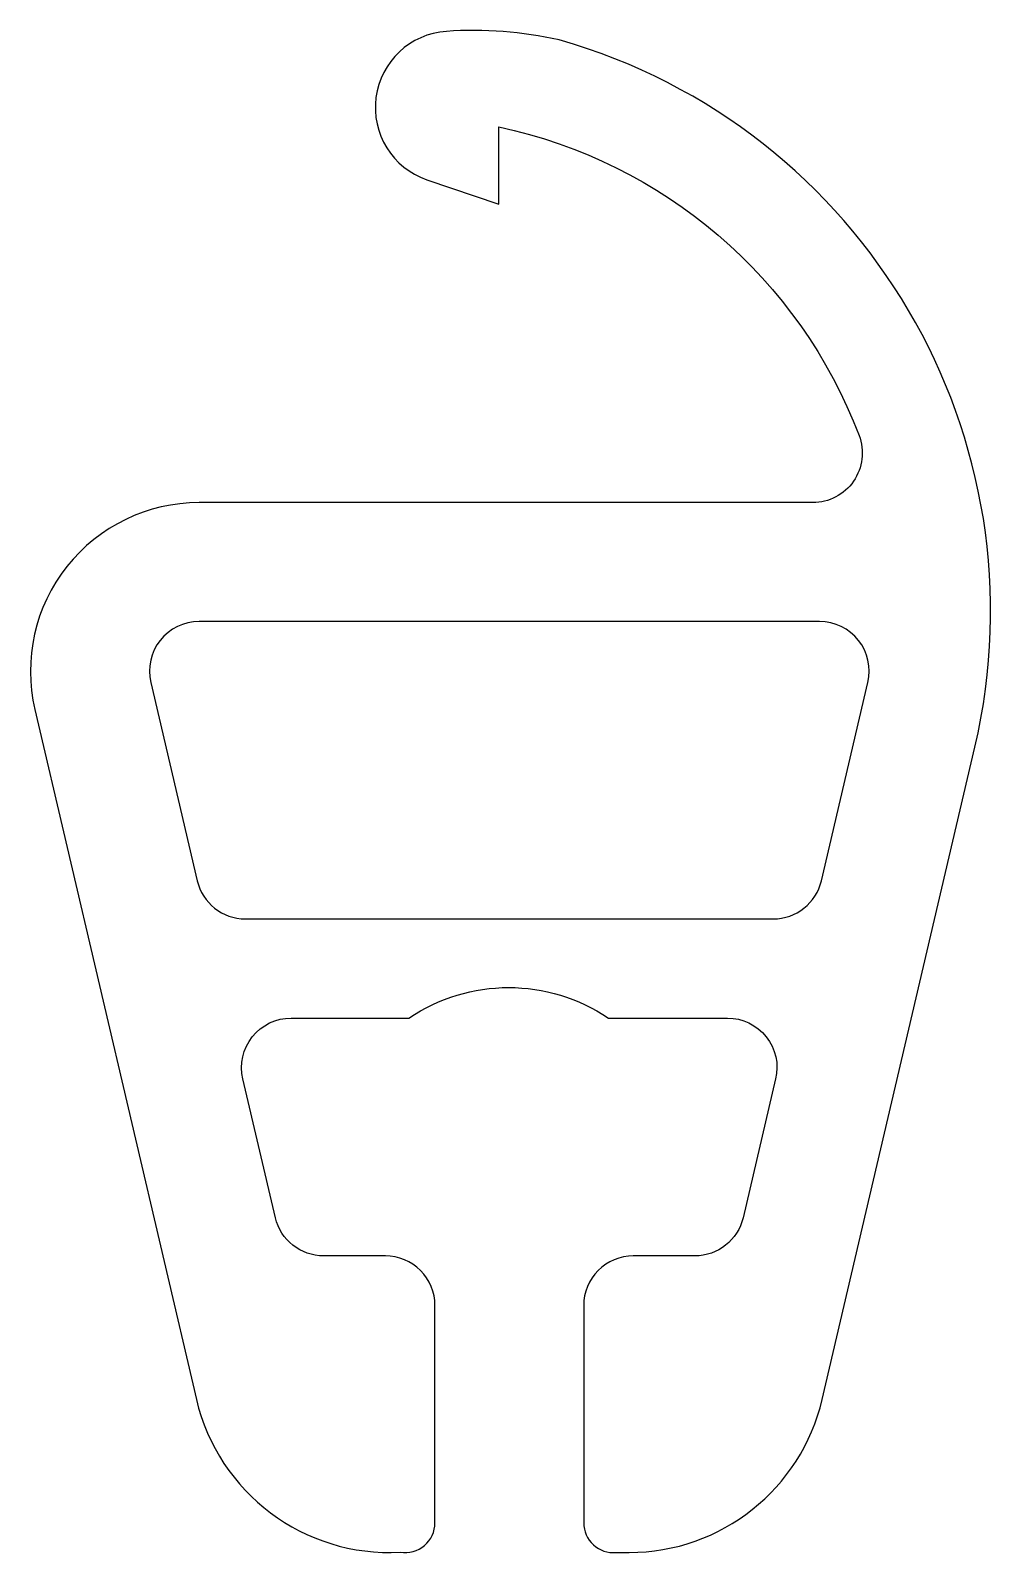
# Model space of a CAD drawing. Extents: x 167 to 176.7, y 215.6 to 230.9.
import ezdxf

# ---------------------------------------------------------------- set-up
doc = ezdxf.new("R2010")
doc.units = 0
doc.header["$LTSCALE"] = 15
doc.layers.get('0').update_dxf_attribs({"linetype": 'CONTINUOUS'})
doc.layers.add('121', color=7, linetype='CONTINUOUS')

msp = doc.modelspace()

# ---------------------------------------------------------------- linework, layer by layer
at = {"color": 0, "linetype": 'BYBLOCK'}
msp.add_lwpolyline([(169.996, 218.569, -0.348288), (169.509, 218.955), (169.181, 220.355, -0.483363), (169.668, 220.969), (170.855, 220.969, -0.30589), (172.868, 220.969), (174.067, 220.969, -0.483363), (174.554, 220.355), (174.226, 218.955, -0.348288), (173.739, 218.569), (173.118, 218.569, 0.414214), (172.618, 218.069), (172.618, 215.876, 0.44143), (172.945, 215.577), (173.076, 215.577, 0.348377), (175.023, 217.122), (176.563, 223.702, 0.400022), (172.371, 230.838, 0.071624), (171.234, 230.924, 0.818828), (171.037, 229.427), (171.762, 229.179), (171.762, 229.96, -0.254748), (175.395, 226.847, -0.525131), (174.927, 226.169), (168.739, 226.169, 0.483265), (167.083, 224.082), (168.712, 217.122, 0.363621), (170.768, 215.58, 0.464162), (171.118, 215.876), (171.118, 218.069, 0.414214), (170.618, 218.569)], format="xyb", close=True, dxfattribs=at)
at = {"layer": '121', "color": 7, "linetype": 'CONTINUOUS'}
msp.add_lwpolyline([(168.739, 224.969, 0.483265), (168.252, 224.355), (168.72, 222.355, 0.348377), (169.207, 221.969), (174.529, 221.969, 0.348377), (175.016, 222.355), (175.484, 224.355, 0.483265), (174.997, 224.969)], format="xyb", close=True, dxfattribs=at)

doc.saveas('drawing.dxf')
